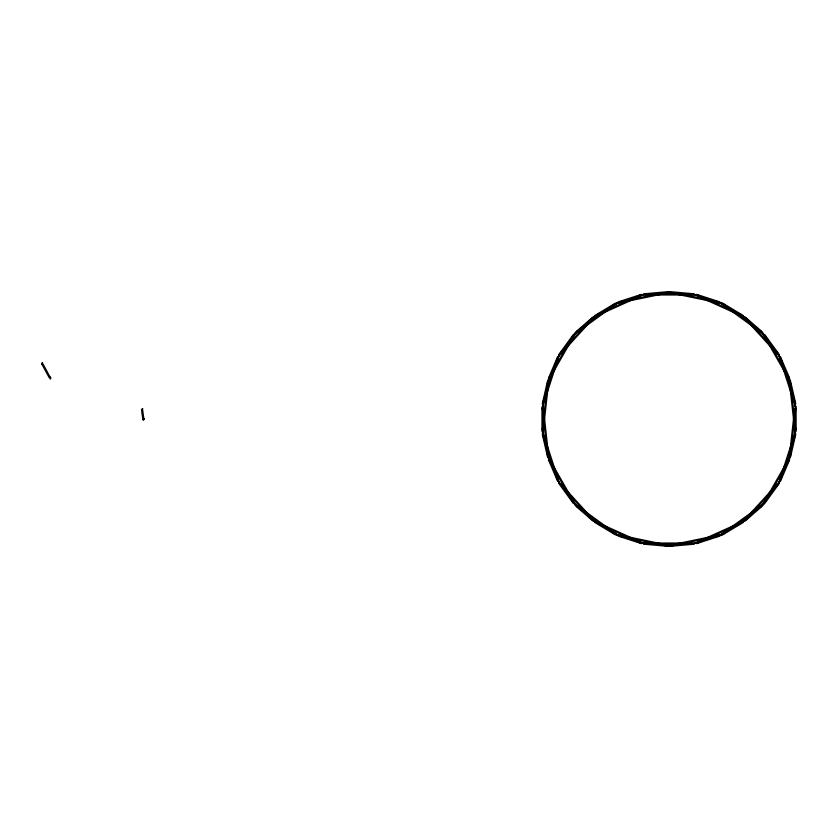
<?xml version="1.0" encoding="UTF-8"?>
<svg xmlns="http://www.w3.org/2000/svg" width="838" height="838" viewBox="0 0 838 838"><rect width="100%" height="100%" fill="white"/><g stroke="black" fill="none" stroke-linecap="round" stroke-linejoin="round"><path stroke-width="1.26" d="M559.145 482.803L559.732 483.117L558.087 481.012L559.48 483.4L558.433 480.876L558.695 481.494M779.906 356.904L778.753 354.966L779.151 355.396M642.683 543.129L644.349 543.684L642.463 542.993M696.011 294.787L693.728 294.316L694.597 294.819M542.93 404.806L542.563 405.613M795.147 433.194L795.513 431.664M542.93 433.309L542.773 433.057M795.042 404.817L795.189 404.293L795.524 406.713L795.021 404.094L795.534 406.168M795.147 404.691L795.084 405.466M763.554 503.868L762.57 504.926L764.141 503.292L762.067 505.073L763.732 503.324M50.605 377.718L50.647 378.525M795.042 404.702L795.252 405.519L795.262 403.989L795.409 406.346L795.136 403.968M543.045 405.068L542.825 403.947L542.678 405.623M542.794 404.345L542.825 406.241M789.616 456.762L789.155 459.444L789.543 458.271M795.178 431.476L795.304 433.686L795.252 432.167M795.304 433.361L795.283 432.052M542.846 406.147L542.584 405.194M542.93 433.194L542.542 431.287L542.993 433.696L542.919 431.371L542.647 432.565M615.951 303.503L618.151 302.79M548.356 456.794L548.921 459.444L548.461 456.836M789.867 380.515L789.166 378.577L789.71 381.206L789.05 378.598L789.951 380.997M795.252 432.565L795.262 434.011M542.762 432.827L542.961 432.68M795.304 404.943L795.252 406.241M789.71 380.536L789.71 379.855M788.778 459.318C790.915 453.987 788.17 461.329 789.616 458.166L789.983 456.899L789.312 458.857M559.428 355.092L558.087 356.988L559.386 354.715M694.524 543.443C698.714 542.783 694.042 542.961 694.702 543.537M778.712 482.688L778.638 483.285L779.989 481.012L778.827 482.918M542.636 406.021L542.94 403.968L542.657 406.43M542.574 405.728L543.055 404.094M548.157 380.892L548.848 378.902L548.974 379.457M789.49 458.019L789.365 457.768M549.11 378.881L548.461 381.238M642.599 543.275L644.37 543.307L641.636 543.097M548.618 382.233L544.344 421.053M789.459 455.767L794.717 407.959M616.255 303.304L616.045 303.817L617.554 303.126M542.668 404.639L542.657 406.713L542.993 405.592M542.993 404.565L542.815 406.619L543.034 404.702M762.653 504.696C763.366 503.533 764.675 503.994 762.632 504.539M795.252 433.518L795.314 431.56M795.042 433.298L795.262 431.381M558.736 356.265L559.438 354.621M559.051 355.993L558.621 355.846M559.69 354.924L558.181 357.04M778.701 482.824L779.319 482.405M779.455 481.84L778.795 483.044M779.434 482.259L779.612 481.756M549.026 459.402L548.44 457.171M548.921 459.276L548.262 457.087M548.565 379.446C546.219 385.815 551.32 374.649 548.293 380.337M548.513 380.483L548.911 378.577L548.303 380.63L548.848 379.96M542.668 433.361L542.542 431.287L542.993 432.534M795.335 406.482L795.304 404.482M42.214 363.797L42.162 364.457L42.497 362.676M42.319 363.587L42.267 364.478L42.361 362.885M42.319 363.137L42.476 362.477M548.199 457.412L548.942 459.182M788.914 378.703L789.92 380.892M543.192 433.948L542.825 431.759M795.44 406.021L795.534 406.556M549.026 378.598L548.9 379.635M644.254 294.672L641.636 294.903L644.013 294.578L641.835 295.238L643.238 294.672L642.683 294.871M542.752 433.55L542.972 432.817M594.509 316.45L595.588 315.727L593.461 317.256C597.012 315.025 593.713 317.937 593.849 316.9M743.117 521.885L742.52 522.231L744.448 520.513L742.217 522.001L744.217 521.1M789.061 379.247L789.616 381.238M618.255 535.409L615.721 534.382M719.926 302.885L722.304 303.712L721.822 303.304M559.271 483.097L558.433 480.876L558.359 481.661M779.518 356.297L778.806 354.903M779.644 357.124L778.921 355.029M548.681 379.698L548.094 381.101L548.764 379.006M542.28 429.915L542.563 427.349M542.846 424.782L546.25 393.996M546.533 391.44L547.528 382.453M543.359 430.041L543.925 424.908M722.346 303.618L721.748 303.251M790.548 455.547L795.796 408.085M559.019 355.459L558.213 356.862L558.464 356.244M778.596 483.4L779.738 481.201M795.356 434.807L792.423 444.109M616.359 534.707L616.014 534.141M548.544 457.925L548.911 459.423L548.848 458.04M617.931 535.189L616.077 534.225M721.329 303.188L720.083 302.822L720.848 302.853M575.381 333L575.957 332.958L574.082 334.498M542.94 405.466L542.835 404.618L542.605 405.131M794.885 433.948L795.283 431.853M644.097 543.642L641.803 543.045L644.286 543.653M696.189 295.206L694.147 294.389M574.617 503.732L576.01 505.073L574.281 503.135L575.517 505.094M743.086 316.596C741.368 315.004 746.27 318.011 742.332 316.031M763.774 334.812L762.297 332.644L763.847 334.739M548.995 379.352L548.356 381.206M670.316 292.535L667.687 292.263L670.316 292.64M668.787 545.381L670.369 545.737L667.687 545.737L669.772 545.706M574.386 334.509L575.915 332.99M762.192 505.115L763.659 503.617M778.565 483.17L779.309 481.588M778.963 482.667L779.34 482.06M593.807 520.618L595.629 522.325L593.671 520.807M595.619 522.315L593.524 520.66L595.629 522.325L593.964 521.068M742.51 316.031L744.416 317.434M744.343 317.518L744.217 316.9M744.291 317.434L743.662 316.397M574.156 503.586L575.748 505.335L574.837 503.858M574.512 503.868L575.853 505.283L574.323 503.449L575.277 504.853M616.705 534.906L616.087 534.288L617.795 535.241M615.93 534.204L617.753 535.032M720.418 303.063L722.199 303.838C716.134 299.952 724.65 306.121 721.476 303.157M764.057 503.271L762.329 505.304L762.465 504.79M722.115 534.246L719.811 535.503L722.346 534.382L719.779 535.115L721.57 534.414M779.769 481.504L779.288 481.714M542.291 403.864L547.528 380.997M543.349 404.094L544.511 399.014M545.674 393.923L548.586 381.217M791.229 449.158L794.728 433.906M790.548 457.003L795.786 434.136M667.687 292.546L670.033 292.452L669.216 292.169M548.806 459.119L548.492 457.244M50.521 378.965C49.222 379.143 50.123 375.665 50.709 377.854M643.228 294.651L644.286 294.348L641.667 295.007L643.458 294.714M696.085 542.877L695.121 543.055M779.612 356.915L779.12 355.93M558.38 358.161L543.883 402.848M779.696 479.839L794.319 434.828M669.772 292.294L667.697 292.368L668.787 292.619M670.149 545.737L667.697 545.339L669.216 545.727M695.289 543.349L693.979 543.506L696.43 543.097L693.728 543.412M695.393 543.422L695.949 543.129L693.707 543.579L695.393 543.129M595.347 315.874L593.534 317.33L595.305 316.293M594.236 520.911L595.86 522.001L593.995 520.901M743.819 316.733L744.228 317.256L743.997 316.754M643.039 294.463L642.107 294.767M558.831 356.318L559.575 354.652M668.535 292.483L668.494 292.221M721.759 303.639L720.313 302.717M542.856 402.523L557.26 358.161M780.807 479.839L791.617 446.57M594.655 521.173L593.472 520.754L594.959 521.885M669.772 545.423L670.316 545.465M574.742 334.226L574.91 333.461L574.198 334.791M763.271 504.466L764.13 503.334M575.685 333.074L574.784 333.692M617.847 302.958C619.272 301.628 614.065 304.875 617.03 302.989M720.167 535.231L722 534.435L721.298 534.958M575.664 504.947L574.784 504.308M763.408 333.901L762.79 333.493M743.254 316.188L742.698 316.23M641.981 543.014L644.349 543.412M763.324 334.069L763.219 333.503L763.837 334.477M548.764 380.19L548.188 381.133M594.477 316.345L593.786 317.434L594.194 316.649M762.276 505.178L763.408 504.099M548.398 378.326L557.605 356.737M549.382 378.766L553.991 367.976M555.007 365.578L558.59 357.177M762.674 504.57L763.198 504.109M779.487 480.823L785.112 467.625M787.668 461.633L788.684 459.234M780.471 481.263L789.679 459.674M575.088 333.713L575.444 333.461M574.711 333.828L575.664 332.979L574.973 333.409M763.397 504.34L763.659 503.732L762.863 504.235M778.984 482.3L779.256 481.829M595.535 522.043L594.257 521.267M669.143 292.493L669.761 292.462M594.498 316.722L595.305 316.031M744.144 520.786L742.332 522.074L743.997 521.246M574.627 333.765L574.344 334.519M763.523 334.414L762.067 332.927L764.067 334.771M549.257 377.142L565.231 349.121M566.509 346.869L572.909 335.661M550.189 377.676L573.841 336.195M764.235 501.805L787.877 460.324M765.167 502.339L788.82 460.858M593.692 317.393L595.326 316.293M594.372 316.879L593.723 317.047M789.312 457.778L789.983 456.899M558.695 356.506L559.648 354.82L558.108 356.946L558.915 356.213M779.172 355.668L778.638 354.621L778.963 355.857M574.585 333.838L574.428 334.362M559.281 482.489L558.988 481.902M559.04 354.233L573.443 334.393M559.91 354.872L561.429 352.777M564.466 348.608L574.323 335.032M763.753 502.968L765.272 500.883M767.545 497.751L778.167 483.128M764.623 503.607L779.036 483.767M574.009 503.229L575.549 504.769M643.877 294.379L642.097 294.966M694.084 543.579L694.849 543.108M593.87 317.047L595.692 315.769L594.917 316.565M694.702 294.808L696.399 294.871M642.903 543.527L643.375 543.192M695.121 294.945L694.618 294.714M574.009 334.771L575.277 333.147L573.925 334.708L575.015 333.964M574.281 334.865L575.517 333.189M762.559 504.811L764.067 503.229M616.988 302.895L616.82 303.419L617.145 302.874M720.994 535.115L722.314 534.403L719.968 535.115M720.167 535.377L721.508 534.55M743.191 521.718L742.426 522.189M668.315 292.242L669.772 292.577M669.583 545.674L668.158 545.716M779.707 356.967L778.596 354.6M144.167 419.262C144.901 417.879 141.905 419.178 143.109 420.006M560.077 353.322L592.215 318.011M560.873 354.055L593.011 318.744M779.738 357.072L778.471 354.862L779.717 356.339M745.066 519.256L777.203 483.945M745.862 519.989L751.948 513.306M754.546 510.447L774.522 488.491M776.26 486.585L777.999 484.678M575.853 332.717L574.397 334.205M744.521 317.183L743.117 316.115M615.93 303.796L617.847 302.665M617.407 303.084L616.747 303.188M720.879 534.948L722.178 534.414M143.487 419.691L144.021 419.272M617.344 303.209L616.642 303.251M695.99 294.997L696.053 294.903M575.392 332.257L593.074 316.827M576.115 333.063L584.955 325.354M590.853 320.21L593.796 317.633M744.27 520.367L752.136 513.505M757.049 509.221L761.962 504.937M744.992 521.173L762.685 505.743M143.916 419.356L143.267 419.817M720.334 534.99L722.199 534.162M720.01 302.654L721.256 303.23L720.376 302.916M141.842 409.248C141.643 409.531 142.083 409.248 142.753 408.598M743.704 521.121L743.578 521.351M617.197 534.948L616.852 534.518L617.91 535.293M744.343 520.953L743.421 521.173M742.918 316.062L744.553 317.34L742.217 315.999L744.081 317.099M558.946 482.311L558.317 481.452M559.302 483.044L558.391 481.599M721.047 535.011L721.864 534.403M576.638 331.492L585.018 325.406M589.219 322.358L601.789 313.223M604.942 310.94L614.369 304.079M577.277 332.372L615.008 304.959M723.068 533.041L760.799 505.628M723.707 533.921L761.438 506.508M762.161 505.01L763.229 504.371M742.751 316.293L744.448 317.487M593.629 520.513L595.231 521.634M593.933 317.12L595.86 315.999M644.349 294.588L642.296 294.672M143.403 419.01L142.753 419.356M693.916 294.651L696.284 295.007L695.236 294.986M575.884 332.885L574.533 334.372M595.347 315.182L615.48 303.126M595.881 316.125L598.123 314.784M602.595 312.103L616.024 304.068M722.052 533.932L726.525 531.25M732.119 527.909L742.185 521.875M722.597 534.874L742.73 522.818M743.096 316.534L744.374 317.204M743.84 520.911L744.553 520.66L742.835 521.969M615.773 303.712L617.805 302.654M616.799 303.387L616.37 303.639M596.729 314.732L640.242 295.07M597.18 315.706L640.693 296.055M697.384 541.945L740.897 522.294M730.757 528.055L697.509 543.045M733.103 526.987L737.817 524.871M694.807 543.422L694.398 543.359M618.297 302.885L616.506 303.586M719.779 535.398L721.748 534.749M668.315 545.758L670.379 545.454M616.59 303.503L615.836 303.702M618.109 301.942L641.437 294.368M618.444 302.979L634.408 297.794M638.085 296.6L641.772 295.395M696.305 542.605L712.258 537.42M717.171 535.817L719.622 535.021M696.64 543.632L719.957 536.058M762.8 333.608L763.229 333.985M668.923 292.148L668.326 292.347M778.586 354.935L779.591 356.454M671.28 544.889L718.711 535.073M696.409 542.993L694.199 543.495M695.215 294.808L694.733 294.767M669.185 292.63L670.138 292.431M619.492 301.816L653.609 294.756M656.133 294.232L663.717 292.661M619.701 302.874L666.461 293.206M718.585 536.184L671.489 545.905M617.795 302.759L618.151 302.885M722.073 303.586L721.089 302.895M616.003 534.319L616.988 535.105M643.081 543.296L641.856 542.993M643.699 294.421L643.165 294.473M695.519 543.108L696.368 543.097M694.168 294.484L696.409 295.007M644.265 293.782L667.635 291.697M644.37 294.861L648.266 294.505M654.761 293.929L667.75 292.776M671.626 545.109L674.223 544.878M679.419 544.417L693.707 543.139M670.442 546.303L693.812 544.218M641.73 542.993L644.003 543.474L641.918 542.825M645.721 293.897L692.356 293.897M645.721 294.976L692.356 294.976M645.721 543.024L650.896 543.024M656.081 543.024L681.996 543.024M687.17 543.024L692.356 543.024M647.009 544.103L691.057 544.103M720.879 303.052L720.251 302.958M643.647 543.621L643.249 543.527M668.315 292.535L670.379 292.546M670.442 291.697L693.812 293.782M670.327 292.776L683.316 293.929M689.81 294.505L693.707 294.861M644.37 543.139L658.658 544.417M663.853 544.878L667.75 545.224M644.265 544.218L667.635 546.303M719.873 302.79L722.314 303.597M718.711 302.927L671.28 293.111M693.707 294.693L695.498 294.62M743.4 316.46L743.997 317.047M674.36 292.661L681.943 294.232M684.468 294.756L718.585 301.816M619.701 535.126L666.461 544.794M619.492 536.184L666.241 545.863M542.72 433.34L542.605 431.476M670.369 545.632L667.802 545.486M694.084 294.609L696.263 295.133M696.64 294.368L719.957 301.942M696.305 295.395L699.992 296.6M703.669 297.794L719.622 302.979M618.444 535.021L620.906 535.817M624.582 537.022L641.772 542.605M618.109 536.058L641.437 543.632M575.015 504.036L574.271 503.376M697.509 294.955L741.337 314.732M763.491 334.236L762.926 333.409M697.384 296.055L740.897 315.706M597.18 522.294L640.693 541.945M600.259 524.871L606.146 527.521M608.493 528.589L626.133 536.55M628.49 537.619L640.242 542.93M615.773 534.288L617.585 535.304M720.67 303.084L719.821 302.591L721.78 303.398L721.204 302.968M722.597 303.126L742.73 315.182M722.052 304.068L733.24 310.762M739.954 314.784L742.185 316.125M595.881 521.875L605.958 527.909M611.551 531.25L616.024 533.932M595.347 522.818L615.48 534.874M742.269 315.905L743.997 317.068M723.707 304.079L734.182 311.694M736.277 313.223L761.438 331.492M723.068 304.959L760.799 332.372M577.277 505.628L615.008 533.041M576.638 506.508L614.369 533.921M744.992 316.827L762.685 332.257M744.27 317.633L761.962 333.063M576.115 504.937L581.027 509.221M583.971 511.788L593.796 520.367M575.392 505.743L593.074 521.173M778.376 354.924L779.455 356.632M574.92 503.942L574.093 503.345M559.103 482.918L558.181 480.96M558.129 481.054L558.915 481.787M779.162 356.213L779.969 356.946M745.862 318.011L777.999 353.322M745.066 318.744L777.203 354.055M560.873 483.945L593.011 519.256M562.675 487.538L584.39 511.4M586.129 513.306L592.215 519.989M789.679 379.74L789.323 379.059M764.623 334.393L779.036 354.233M763.753 335.032L772.856 347.561M775.129 350.693L778.167 354.872M559.91 483.128L570.531 497.751M572.05 499.836L574.323 502.968M559.04 483.767L573.443 503.607M765.167 335.661L783.069 367.054M784.347 369.296L788.82 377.142M764.235 336.195L784.682 372.072M785.96 374.314L787.877 377.676M550.189 460.324L573.841 501.805M549.257 460.858L572.909 502.339M763.753 334.551L762.528 333.126M42.958 363.901L50.112 377.121M41.963 364.321L49.117 377.54M780.471 356.737L789.679 378.326M779.487 357.177L781.529 361.974M783.572 366.772L788.684 378.766M549.382 459.234L551.435 464.032M552.452 466.431L558.59 480.823M548.398 459.674L557.605 481.263M780.807 358.161L795.22 402.523M794.194 402.848L779.696 358.161M543.883 435.152L558.38 479.839M542.856 435.477L546.051 445.334M547.654 450.268L552.462 465.048M553.258 467.52L557.26 479.839M790.548 380.997L795.786 403.864M789.48 381.217L792.392 393.923M792.978 396.468L794.728 404.094M543.349 433.906L546.261 446.612M542.291 434.136L547.528 457.003M542.668 405.54L543.014 404.429M142.554 409.363L143.801 418.508M141.475 409.468L142.722 418.612M790.695 383.741L791.543 391.44M791.826 393.996L795.796 429.915M789.899 386.423L789.459 382.233M790.182 388.989L794.717 430.041M543.359 407.959L548.618 455.767M542.28 408.085L547.528 455.547M796.1 406.744L796.1 431.256M795.021 415.774L795.021 431.256M543.055 406.744L543.055 409.321M543.055 418.351L543.055 431.256M541.976 406.744L541.976 431.256M542.668 431.654L542.542 432.712L542.595 431.706M795.44 431.979L795.136 434.032L795.492 431.895"/></g></svg>
